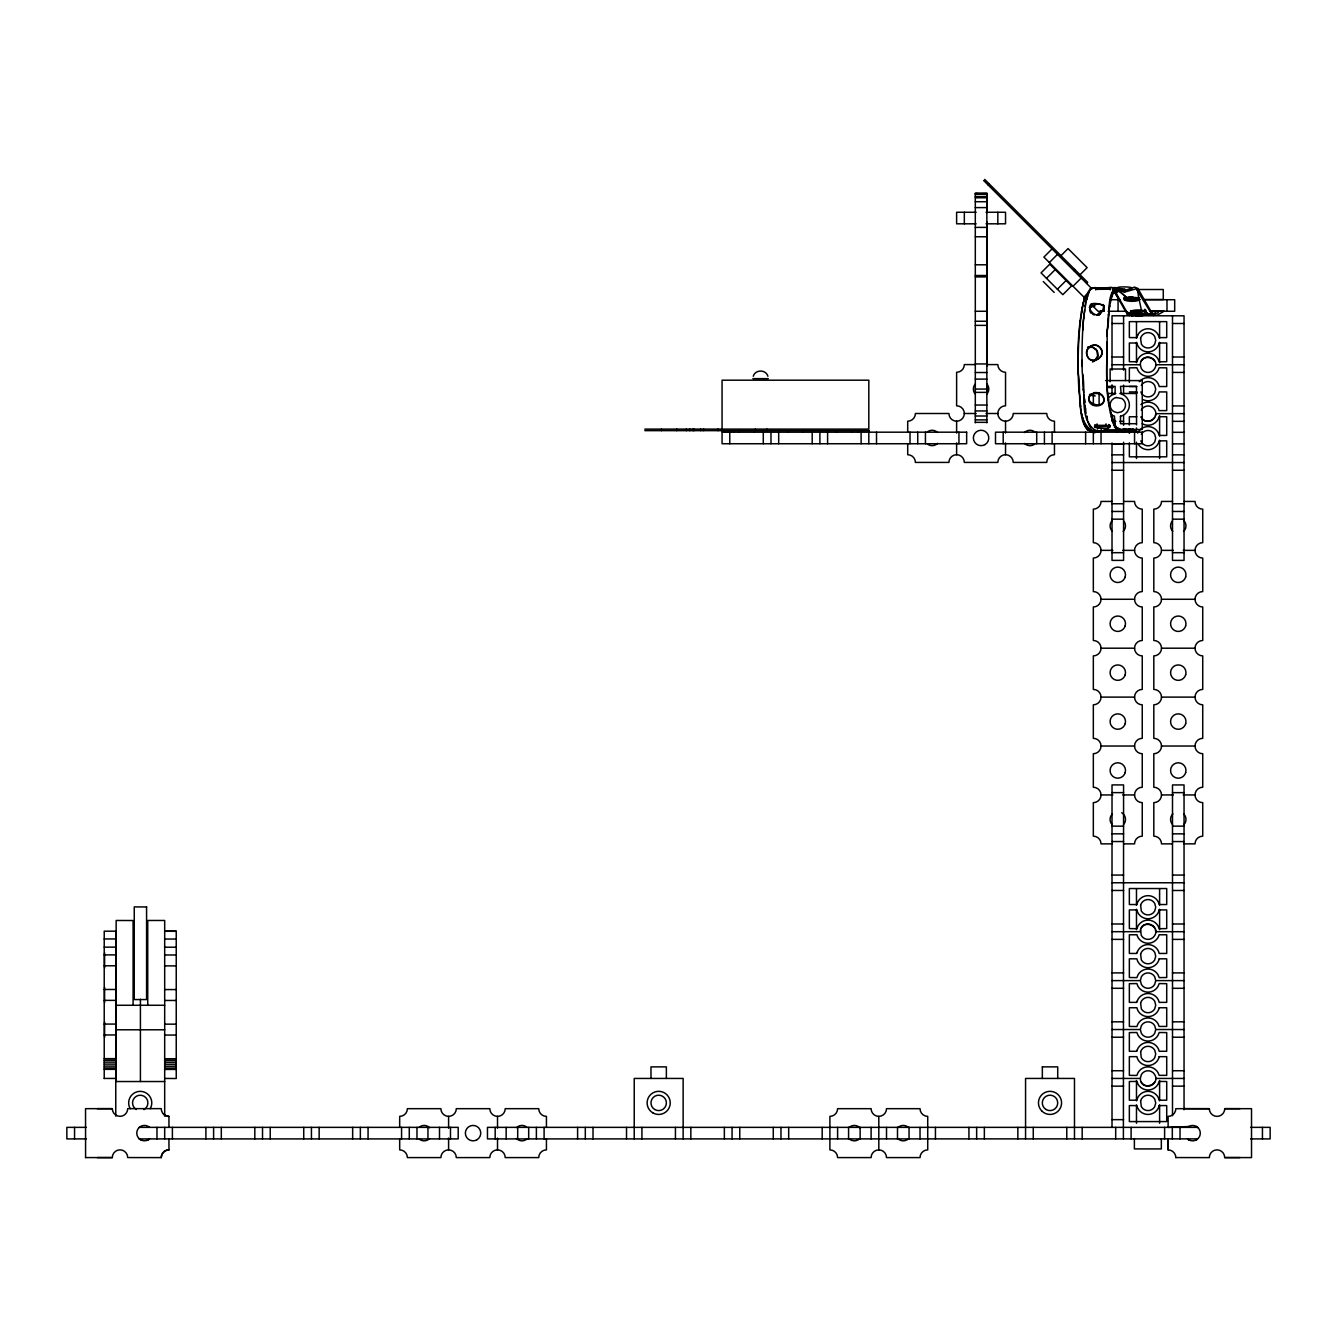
<?xml version="1.0" encoding="UTF-8"?>
<svg xmlns="http://www.w3.org/2000/svg" width="1337" height="1337" viewBox="0 0 1337 1337"><rect width="100%" height="100%" fill="white"/><g stroke="black" fill="none" stroke-linecap="round" stroke-linejoin="round"><path stroke-width="1.5" d="M1113.52 290.196L1126.79 313.46C1129.247 316.902 1129.397 313.242 1126.807 311.956L1117.632 295.845M1112.635 289.243L1116.846 289.31L1124.651 292.034L1136.149 288.825L1151.525 313.827C1154.098 318.356 1154.215 310.217 1158.46 310.869M1090.44 431.249L1090.457 429.695C1075.617 417.244 1081.399 391.407 1078.324 373.808C1077.772 348.038 1078.875 321.833 1084.742 296.764C1076.786 327.582 1077.338 359.954 1078.926 391.524C1082.318 404.426 1077.121 429.294 1094.819 432.603M1115.676 291.65L1115.676 293.187L1112.367 293.271M1115.442 293.204L1115.459 291.667M1129.498 429.244L1133.559 429.261L1123.13 431.951L1116.261 428.809L1116.261 427.272C1102.524 397.841 1107.872 362.126 1107.069 330.206C1111.047 320.913 1103.677 278.23 1124.668 290.497L1134.545 287.104L1137.787 288.374L1151.558 312.323L1153.714 313.911M1128.528 315.148L1128.528 313.593M1153.279 315.482L1153.279 313.944M1113.437 291.75L1116.796 291.683L1116.813 290.146M1116.846 289.31L1116.863 287.773M1128.094 314.98L1128.11 313.443M1152.845 315.331L1152.845 313.794M1088.335 430.447L1088.351 428.91L1093.231 432.118M1095.638 288.107L1095.671 289.644L1096.624 287.773L1110.947 287.722L1102.173 288.926L1091.961 287.789L1095.956 287.856M1101.153 429.511L1101.638 431.233L1119.052 431.132L1099.248 431.166L1101.638 431.233M1115.894 431.066L1115.91 429.528M1116.579 291.7L1116.579 290.162M1120.673 289.36L1122.01 290.279M1112.702 291.433L1122.094 291.382L1122.01 289.795L1125.136 289.293L1116.579 288.809M1123.331 291.7L1123.331 290.162M1127.659 314.646L1127.676 313.125L1130.901 313.042M1152.394 314.997L1152.427 313.476M1110.479 289.21L1096.24 289.344L1096.908 287.756C1083.321 285.75 1086.797 306.424 1083.973 314.513C1082.001 334.484 1081.75 352.149 1082.235 372.522C1086.881 390.404 1077.104 423.545 1098.763 431.851L1102.24 430.949M1116.261 428.809C1103.359 403.005 1107.454 369.213 1106.769 342.239M1116.345 431.266L1116.345 429.628L1119.286 429.578L1116.362 429.678M1124.651 292.034L1124.668 290.497M1153.714 315.448L1154.165 313.71M1126.807 311.956L1126.79 313.46L1129.915 313.376C1130.083 316.067 1136.066 314.162 1132.589 315.014M1151.558 312.323L1151.525 313.827L1139.642 313.844L1130.901 312.073A7.704 1.989 1.2 0 1 1141.397 310.151L1143.152 310.435A7.704 1.989 1.2 0 1 1146.16 311.805L1146.795 313.159M1088.201 430.397L1088.234 428.859M1090.975 428.275L1091.009 426.754M1109.944 425.5C1110.028 430.631 1101.705 427.723 1098.379 428.241C1099.916 425.484 1093.081 427.105 1095.22 424.598M1107.989 428.191L1108.005 426.67L1110.011 425.968M1115.376 428.158L1115.392 426.637M1146.21 310.836L1139.659 312.323L1140.043 314.312M1098.379 428.241L1097.744 426.653M1108.507 428.124L1108.523 426.603M1131.219 310.836L1137.653 312.29L1138.205 314.312M1144.739 311.755L1144.689 313.844M1151.993 312.975L1151.959 314.496L1148.232 313.643L1150.238 315.014M1090.106 427.088L1089.304 423.929L1089.237 425.383M1097.727 428.174L1094.685 427.105L1094.736 425.584M1114.49 426.988L1114.54 425.484M1087.215 429.762L1087.265 428.241M1094.685 427.071L1094.719 425.367M1109.944 427.038L1109.71 425.3M1129.28 315.649L1128.863 313.46M1094.685 426.854L1096.942 425.35L1097.008 423.896M1109.66 426.787L1105.916 425.316L1105.983 423.846M1113.621 425.283L1113.688 423.812M1086.246 428.592L1086.312 427.088M1103.911 399.83C1103.159 390.437 1085.928 391.774 1089.12 401.535C1092.145 408.22 1104.763 407.167 1104.095 398.927C1103.393 394.348 1098.178 391.691 1093.883 392.727M1145.007 311.638L1144.923 313.142L1146.16 311.805M1115.76 287.756L1113.153 287.722L1115.96 287.656C1107.721 301.092 1108.49 321.883 1106.769 335.955M1091.36 393.93C1081.366 402.37 1103.877 410.91 1104.095 398.927M1084.691 398.994L1085.042 402.22M1088.402 423.177L1088.485 421.773M1112.785 423.06L1112.869 421.656M1085.293 426.904L1085.377 425.433M1083.471 319.51L1082.669 330.323M1087.583 420.47L1086.914 416.024L1086.797 417.294M1111.966 420.37L1112.066 419.016M1084.374 424.698L1084.491 423.277M1111.197 417.194L1111.314 415.907M1083.488 422.007L1083.622 420.654M1083.822 318.724L1084.541 309.866M1086.062 413.685L1085.109 405.629M1110.462 413.568L1110.596 412.364M1082.652 418.832L1082.803 417.545M1141.013 416.676C1144.823 426.804 1160.483 418.314 1154.55 409.573A7.704 7.704 0 0 0 1141.213 410.108M1140.595 929.683L1141.213 935.265A7.704 7.704 0 0 0 1154.55 935.8C1161.352 925.003 1140.428 918.569 1140.327 931.688L1112.016 931.688M1099.616 347.169C1108.356 356.026 1090.207 367.541 1086.797 354.79C1084.508 347.486 1094.786 341.336 1099.85 347.403C1108.59 356.294 1090.24 367.006 1087.014 354.873C1084.825 347.687 1094.736 341.954 1099.85 347.403M1140.327 364.767C1140.327 352.032 1161.084 357.597 1154.7 368.611A7.704 7.704 0 0 1 1141.363 368.611L1140.327 364.767L1112.016 364.717M1155.469 415.673L1155.736 413.685L1184.047 413.634M1140.327 980.606L1141.363 976.745A7.704 7.704 0 0 1 1154.7 976.745L1155.736 980.606L1154.7 984.45A7.704 7.704 0 0 1 1141.363 984.45L1140.327 980.606L1112.016 980.606M1140.327 1029.523L1141.363 1025.663A7.704 7.704 0 0 1 1154.7 1025.663L1155.736 1029.523L1154.7 1033.367A7.704 7.704 0 0 1 1141.363 1033.367L1140.327 1029.523L1112.016 1029.523M1140.327 1078.441L1141.363 1074.58A7.704 7.704 0 0 1 1154.7 1074.58C1161.084 1085.611 1140.327 1091.176 1140.327 1078.441L1112.016 1078.441M1085.377 409.64L1085.527 408.52M1109.777 409.523L1109.911 408.403M1081.867 415.222L1082.034 414.019M1097.593 355.759L1096.858 350.595L1092.362 346.951M1095.705 348.974C1099.9 352.818 1097.961 360.555 1092.479 361.959M1084.742 405.211L1083.822 394.515M1109.125 405.094L1109.292 404.075M1081.148 411.194L1081.332 410.075M1137.988 312.323L1140.845 312.891M1080.48 406.766L1080.68 405.746M1084.157 400.431L1084.324 399.512M1088.803 400.398L1088.986 399.479M1103.894 400.331L1104.078 399.412M1108.54 400.315L1108.724 399.395M1088.669 399.897L1088.853 398.994M1141.798 314.045C1138.205 312.557 1130.116 319.844 1140.428 313.677L1140.845 312.273M1079.895 401.986L1080.095 401.083M1089.02 292.185L1086.68 299.555L1086.546 298.235M1083.171 389.936L1082.535 374.159M1104.278 310.769L1103.894 305.488C1074.229 294.708 1099.449 331.325 1103.894 305.488M1101.203 310.769L1096.858 315.064M1101.621 311.137L1098.763 315.114M753.266 376.265C755.121 369.33 766.051 369.33 767.906 376.265M975.308 384.02L974.355 385.273A7.704 7.704 0 0 0 974.456 392.978L975.308 394.047M986.589 394.432L987.792 392.811A7.704 7.704 0 0 0 987.709 385.106L986.856 384.037M1104.095 306.708C1099.9 300.691 1084.775 306.206 1091.193 313.393M1112.016 520.895L1111.181 521.965A7.704 7.704 0 0 0 1111.08 529.669L1112.284 531.274M1172.499 520.895L1171.647 521.965A7.704 7.704 0 0 0 1171.546 529.669L1172.75 531.274M1112.417 813.882L1111.181 815.47A7.704 7.704 0 0 0 1111.08 823.174L1112.016 824.428M1123.581 824.411L1124.417 823.341A7.704 7.704 0 0 0 1124.517 815.637L1123.314 814.016A7.704 7.704 0 0 0 1121.726 812.779M1172.883 813.882L1171.647 815.47A7.704 7.704 0 0 0 1171.546 823.174L1172.499 824.428M1184.047 824.411L1184.9 823.341A7.704 7.704 0 0 0 1184.983 815.637L1183.78 814.016M1142.884 314.68L1144.505 313.042L1147.48 313.042M987.909 184.773L989.012 183.704M1052.052 248.933L1043.896 257.088L1086.747 299.956M1049.344 262.537L1057.5 254.381M1060.976 255.668L1068.062 248.582L1087.131 267.651L1080.045 274.737M1046.487 278.33L1055.194 269.606M1073.644 270.509L1074.731 269.422M1057.383 289.227L1066.09 280.503M1073.026 286.235L1081.198 278.063M1086.563 283.427L1087.649 282.341L984.701 179.392M1083.923 297.132L1089.371 291.683M1082.068 366.438L1081.967 360.305M927.159 432.185L928.229 431.333A7.704 7.704 0 0 1 935.933 431.249L937.538 432.453M1024.476 432.586L1026.064 431.333A7.704 7.704 0 0 1 1033.768 431.249L1035.022 432.185M149.493 1127.325L148.24 1126.389A7.704 7.704 0 0 0 136.758 1133.191A7.704 7.704 0 0 0 148.39 1139.726L149.477 1138.873M1035.005 443.734L1033.936 444.586A7.704 7.704 0 0 1 1026.231 444.686L1024.61 443.483M148.29 1139.876L149.543 1138.94M419.116 1127.358L420.37 1126.406A7.704 7.704 0 0 1 429.662 1127.743M429.528 1138.639L427.907 1139.843A7.704 7.704 0 0 1 420.219 1139.759L419.133 1138.907M516.6 1127.609L518.204 1126.406A7.704 7.704 0 0 1 525.909 1126.506L526.995 1127.358M527.012 1138.907L525.742 1139.843A7.704 7.704 0 0 1 518.054 1139.759L516.466 1138.506M849.329 1127.358L850.583 1126.406A7.704 7.704 0 0 1 859.858 1127.743M859.724 1138.639L858.12 1139.843A7.704 7.704 0 0 1 850.416 1139.759L849.346 1138.907M897.879 1127.609L899.5 1126.406A7.704 7.704 0 0 1 907.205 1126.506L908.274 1127.358M908.291 1138.907L907.038 1139.843A7.704 7.704 0 0 1 899.333 1139.759L897.762 1138.506M1187.507 1127.325L1188.76 1126.389M1196.314 1139.826L1197.568 1138.873L487.47 1138.907L487.47 1127.358L1197.751 1127.358M1154.149 315.231L1158.46 312.39M1136.433 316.1L1140.845 313.911L1135.748 316.117M1136.634 313.46L1131.837 316.351L1131.787 314.813M1157.424 315.114L1164.143 311.17L1149.954 311.371M1125.269 429.612L1126.055 429.027L1123.18 428.676M1154.149 314.162L1151.541 312.942M1129.397 313.877L1126.79 312.607M1091.544 289.344L1091.577 287.773L1096.223 287.806M1128.963 315.114L1128.846 314.078M1089.321 307.343L1094.986 305.956M1087.499 347.286L1088.435 346.918M1134.177 314.596L1132.055 315.047M1087.75 347.57L1092.613 347.236L1095.939 349.224M1133.609 313.242L1132.489 313.493M1120.49 416.258L1123.214 415.239A11.548 11.548 0 0 0 1121.191 393.98L1120.49 386.36L1136.483 386.36L1136.534 424.882M1124.902 429.762L1120.774 430.313M1108.674 287.522L1111.933 287.388L1113.554 288.675M1098.379 314.88L1100.284 314.279M1153.246 310.986L1151.675 311.287M1120.69 431.066L1130.083 428.625M1096.942 425.35L1105.916 425.316M1138.138 314.63L1142.918 313.443M1131.436 313.376L1133.174 313.242M1130.851 431.517L1134.879 430.564L1128.796 430.581M1130.968 314.563L1148.767 314.797M1131.52 314.897L1150.372 315.014L1148.567 314.312M1130.751 288.19C1135.247 286.603 1113.47 286.419 1118.517 288.04M1108.005 426.67L1098.396 426.72M1149.569 315.265L1148.45 315.097M1094.151 361.274L1097.827 355.993M1089.404 395.184L1095.22 395.919M1089.622 394.415L1093.549 394.448M1122.094 291.382L1125.136 290.814L1120.54 290.38M1115.843 429.812L1104.078 429.862M1127.592 289.995L1131.904 289.043M1112.651 291.967L1115.409 291.834M1116.796 291.683L1118.05 291.566L1113.103 291.416M1122.077 289.845L1119.353 289.962M1113.955 287.739L1115.96 287.656M1113.871 289.277L1115.977 289.21L1113.019 289.277L1115.777 289.31M1115.944 292.602L1111.899 292.753L1116.211 292.937M1111.832 292.669L1115.576 292.569M1130.367 312.557L1127.241 312.624L1127.225 314.145L1137.135 313.777L1136.901 312.24M1111.565 292.636L1115.208 292.552M1136.901 416.76L1129.347 416.76L1129.347 425.066M1133.609 314.78L1130.901 312.073M1136.818 315.85L1142.7 315.816M1115.777 430.43L1117.816 430.43M1115.76 431.985L1117.799 431.968M1091.527 287.789L1093.165 288.19M1116.178 431.132L1117.983 431.132M85.585 1157.591L85.535 1108.674L112.308 1108.64A7.704 7.704 0 0 0 120.012 1116.345A7.704 7.704 0 0 0 127.7 1108.64L161.225 1108.64A7.704 7.704 0 0 0 168.93 1116.345L168.98 1127.375M1175.775 1157.558L1209.333 1157.608A7.704 7.704 0 0 1 1216.988 1149.853A7.704 7.704 0 0 1 1224.692 1157.558L1251.516 1157.591L1251.516 1108.674L1224.742 1108.691A7.704 7.704 0 0 1 1217.038 1116.395A7.704 7.704 0 0 1 1209.333 1108.691L1183.663 1108.64M85.535 1157.591L112.308 1157.558A7.704 7.704 0 0 1 120.012 1149.853A7.704 7.704 0 0 1 127.7 1157.558L161.276 1157.608A7.704 7.704 0 0 1 168.98 1149.92L168.93 1138.873M1224.742 1157.608L1239.967 1157.591M975.308 193.664L987.141 193.464L987.141 212.55M975.592 193.882L987.141 193.882M975.308 194.082L986.856 194.082M987.141 194.3L975.592 193.464M975.308 196.522L986.856 196.522M975.308 197.776L986.856 197.776M975.308 201.72L986.856 201.72M975.308 207.603L986.856 207.603M976.144 212.265L956.623 212.265L956.623 223.814L976.144 223.814M986.004 212.265L1005.541 212.265L1005.541 223.814L986.004 223.814M975.308 227.39L986.856 227.39M975.308 236.766L986.856 236.766M975.308 264.793L986.856 264.793M975.308 275.506L986.856 275.506M975.308 276.909L986.856 276.909M1136.768 289.511L1163.274 289.511L1163.274 299.521L1143.051 299.521M1136.316 299.521L1140.26 299.521M1110.462 299.722L1120.322 299.722M1125.771 299.722L1139.391 299.722M1143.336 299.722L1174.688 299.722L1174.688 311.27L1151.224 311.27M975.308 311.27L986.856 311.27M1104.061 311.27L1098.061 311.27L1090.992 304.201M1108.072 311.27L1125.771 311.27M1131.219 311.27L1145.308 311.27M975.308 321.248L986.856 321.248M1112.016 323.504L1123.581 323.504M1172.499 323.504L1184.047 323.504M975.308 325.376L986.856 325.376M1112.016 357.012L1123.581 357.012M1172.499 357.012L1184.047 357.012M975.308 363.948L986.856 363.948M975.308 364.583L964.328 364.583A7.704 7.704 0 0 1 956.623 372.288L956.623 405.796A7.704 7.704 0 0 1 964.328 413.501L976.144 413.501M986.856 364.583L997.837 364.583A7.704 7.704 0 0 0 1005.541 372.288L1005.541 405.796A7.704 7.704 0 0 0 997.837 413.501L986.004 413.501M1155.736 364.767L1184.047 364.717M1172.499 372.421L1184.047 372.421M975.308 372.522L986.856 372.522M752.881 378.638L768.29 378.638M975.308 379.106L986.856 379.106M1105.565 380.577L1142.266 380.577L1142.266 429.495L1117.799 429.495M1107.12 386.36L1115.108 386.36L1115.108 393.88L1112.384 394.833A11.548 11.548 0 0 0 1108.005 398.911M1129.347 386.527L1136.851 386.527M1107.153 387.529L1113.153 387.529M975.308 389.067L986.856 389.067M1129.347 391.925L1136.885 391.925L1137.118 393.011M975.308 392.376L986.856 392.376M1107.604 393.479L1115.76 393.479M1119.838 393.479L1136.149 393.479M975.308 405.044L986.856 405.044M1172.499 405.93L1184.047 405.93M975.308 410.944L986.856 410.944M975.308 416.008L986.856 416.008M975.308 419.885L986.856 419.885M1115.877 421.339L1112.016 421.339L1112.016 415.623M1119.721 421.339L1123.581 421.339M1172.499 421.339L1184.047 421.339M975.308 422.342L986.856 422.342M1136.483 423.712L1120.49 423.712L1120.49 416.191M644.818 429.11L868.816 429.11L868.816 380.193L722.064 380.193L722.064 429.11M644.818 430.648L869.301 430.648L869.301 432.185M1093.382 430.664L1097.46 430.664M1130.083 430.664L1136.199 430.664M1172.499 432.319L1184.047 432.319M1112.016 443.867L1123.581 443.867M1172.499 443.867L1184.047 443.867M1112.016 454.847L1123.581 454.847M1172.499 454.847L1184.047 454.847M1112.016 462.552L1184.047 462.552M1112.016 470.256L1123.581 470.256M1172.499 470.256L1184.047 470.256M1112.016 501.442L1101.036 501.442A7.704 7.704 0 0 1 1093.332 509.146L1093.332 542.655A7.704 7.704 0 0 1 1101.036 550.359L1112.869 550.359M1123.581 501.442L1134.545 501.442A7.704 7.704 0 0 0 1142.249 509.146L1142.249 542.655A7.704 7.704 0 0 0 1134.545 550.359L1122.729 550.359M1172.499 501.442L1161.519 501.442A7.704 7.704 0 0 1 1153.814 509.146L1153.814 542.655A7.704 7.704 0 0 1 1161.519 550.359L1173.334 550.359M1184.047 501.442L1195.027 501.442A7.704 7.704 0 0 0 1202.732 509.146L1202.732 542.655A7.704 7.704 0 0 0 1195.027 550.359L1183.195 550.359M1112.016 503.765L1123.581 503.765M1172.499 503.765L1184.047 503.765M1112.016 511.469L1123.581 511.469M1172.499 511.469L1184.047 511.469M1112.016 519.174L1123.581 519.174M1172.499 519.174L1184.047 519.174M1112.016 552.682L1123.581 552.682M1172.499 552.682L1184.047 552.682M1134.545 599.277A7.704 7.704 0 0 0 1142.249 606.981L1142.249 640.49A7.704 7.704 0 0 0 1134.545 648.194L1101.036 648.194A7.704 7.704 0 0 0 1093.332 640.49L1093.332 606.981A7.704 7.704 0 0 0 1101.036 599.277L1134.545 599.277A7.704 7.704 0 0 1 1142.249 591.572L1142.249 558.064A7.704 7.704 0 0 1 1134.545 550.359M1161.519 550.359A7.704 7.704 0 0 1 1153.814 558.064L1153.814 591.572A7.704 7.704 0 0 1 1161.519 599.277L1195.027 599.277A7.704 7.704 0 0 1 1202.732 591.572L1202.732 558.064A7.704 7.704 0 0 1 1195.027 550.359M1195.027 648.194A7.704 7.704 0 0 0 1202.732 655.899L1202.732 689.407A7.704 7.704 0 0 0 1195.027 697.112L1161.519 697.112A7.704 7.704 0 0 0 1153.814 689.407L1153.814 655.899A7.704 7.704 0 0 0 1161.519 648.194L1195.027 648.194A7.704 7.704 0 0 1 1202.732 640.49L1202.732 606.981A7.704 7.704 0 0 1 1195.027 599.277M1101.036 648.194A7.704 7.704 0 0 1 1093.332 655.899L1093.332 689.407A7.704 7.704 0 0 1 1101.036 697.112L1134.545 697.112A7.704 7.704 0 0 1 1142.249 689.407L1142.249 655.899A7.704 7.704 0 0 1 1134.545 648.194M1112.869 794.947L1101.036 794.947A7.704 7.704 0 0 0 1093.332 787.242L1093.332 753.734A7.704 7.704 0 0 0 1101.036 746.029L1134.545 746.029A7.704 7.704 0 0 1 1142.249 738.325L1142.249 704.816A7.704 7.704 0 0 1 1134.545 697.112M1161.519 697.112A7.704 7.704 0 0 1 1153.814 704.816L1153.814 738.325A7.704 7.704 0 0 1 1161.519 746.029L1195.027 746.029A7.704 7.704 0 0 1 1202.732 738.325L1202.732 704.816A7.704 7.704 0 0 1 1195.027 697.112M1112.016 792.624L1123.581 792.624M1172.499 792.64L1184.047 792.64M1122.729 794.947L1134.545 794.947A7.704 7.704 0 0 1 1142.249 787.242L1142.249 753.734A7.704 7.704 0 0 1 1134.545 746.029M1161.519 746.029A7.704 7.704 0 0 1 1153.814 753.734L1153.814 787.242A7.704 7.704 0 0 1 1161.519 794.947L1173.334 794.947M1183.195 794.947L1195.027 794.947A7.704 7.704 0 0 1 1202.732 787.242L1202.732 753.734A7.704 7.704 0 0 1 1195.027 746.029M1112.016 826.149L1123.581 826.149M1172.499 826.149L1184.047 826.149M1112.016 833.837L1123.581 833.837M1172.499 833.853L1184.047 833.853M1112.016 841.541L1123.581 841.541M1172.499 841.558L1184.047 841.558M1112.016 843.864L1101.036 843.864A7.704 7.704 0 0 0 1093.332 836.16L1093.332 802.651A7.704 7.704 0 0 0 1101.036 794.947M1123.581 843.864L1134.545 843.864A7.704 7.704 0 0 1 1142.249 836.16L1142.249 802.651A7.704 7.704 0 0 1 1134.545 794.947M1172.499 843.864L1161.519 843.864A7.704 7.704 0 0 0 1153.814 836.16L1153.814 802.651A7.704 7.704 0 0 0 1161.519 794.947M1184.047 843.864L1195.027 843.864A7.704 7.704 0 0 1 1202.732 836.16L1202.732 802.651A7.704 7.704 0 0 1 1195.027 794.947M1112.016 875.067L1123.581 875.067M1172.499 875.067L1184.047 875.067M1112.016 882.771L1184.047 882.771M1112.016 890.459L1123.581 890.459M1172.499 890.475L1184.047 890.475M1112.016 923.984L1123.581 923.984M1172.499 923.984L1184.047 923.984M164.685 931.187L176.233 931.187L176.233 1078.524L164.685 1078.441M164.685 931.287L176.233 931.287M1184.047 931.688L1155.703 931.688L1155.469 929.683M104.219 938.958L115.767 938.958M164.685 939.042L176.233 939.042M1112.016 939.376L1123.581 939.376M1172.499 939.393L1184.047 939.393M104.219 947.131L115.767 947.131L115.767 1116.178M164.685 947.214L176.233 947.214M104.219 954.885L115.767 954.885M164.685 954.986L176.233 954.986M104.219 965.782L115.767 965.782M164.685 965.882L176.233 965.882M1112.016 972.901L1123.581 972.901M1172.499 972.901L1184.047 972.901M1155.736 980.606L1184.047 980.606M1112.016 988.294L1123.581 988.294M1172.499 988.31L1184.047 988.31M104.219 989.48L115.767 989.48M164.685 989.564L176.233 989.564M104.219 1000.377L115.767 1000.377M164.685 1000.46L176.233 1000.46M116.152 1005.274L164.685 1005.274M1112.016 1021.819L1123.581 1021.819M1172.499 1021.819L1184.047 1021.819M104.219 1024.075L115.767 1024.075M164.685 1024.159L176.233 1024.159M1155.736 1029.523L1184.047 1029.523M116.152 1029.791L164.685 1029.791M104.219 1034.955L115.767 1034.955M164.685 1035.055L176.233 1035.055M1112.016 1037.228L1123.581 1037.228M1172.499 1037.228L1184.047 1037.228M104.219 1058.653L115.767 1058.653M164.685 1058.754L176.233 1058.754M104.219 1060.258L115.767 1060.258M164.685 1060.341L176.233 1060.341M104.219 1062.113L115.767 1062.113M164.685 1062.213L176.233 1062.213M104.219 1064.102L115.767 1064.102M164.685 1064.202L176.233 1064.202M104.219 1066.107L115.767 1066.107M164.685 1066.191L176.233 1066.191M1042.325 1066.876L1057.717 1066.876L1057.717 1078.441M104.219 1067.962L115.767 1067.962M164.685 1068.046L176.233 1068.046M104.219 1069.349L115.767 1069.349M164.685 1069.433L176.233 1069.433M1112.016 1070.736L1123.581 1070.736M1172.499 1070.736L1184.047 1070.736M104.219 1078.441L115.767 1078.441M1155.736 1078.441L1184.047 1078.441M164.685 1081.533L116.152 1081.533L116.152 920.474L133.098 920.524L133.098 1005.274M1112.016 1086.145L1123.581 1086.145M1172.499 1086.145L1184.047 1086.145M1209.333 1108.691L1175.825 1108.691A7.704 7.704 0 0 1 1168.12 1116.395L1168.12 1127.375L1188.66 1126.539A7.704 7.704 0 0 1 1198.47 1128.177A7.704 7.704 0 0 1 1198.47 1138.138A7.704 7.704 0 0 1 1188.66 1139.776L1187.523 1138.873L1188.81 1139.876M1112.016 1119.654L1123.581 1119.654M86.387 1127.358L66.85 1127.358L66.85 1138.907L86.387 1138.907M139.249 1127.358L458.19 1127.358L458.19 1138.907L139.249 1138.907M1250.613 1127.358L1270.15 1127.358L1270.15 1138.907L1250.613 1138.907M1137.971 314.813L1136.166 314.63M1224.692 1108.64L1239.917 1108.674M97.133 1108.674L112.358 1108.691M97.133 1157.591L112.358 1157.608M1097.46 431.116L1096.524 431.116L1098.563 431.166L1096.357 431.049M1094.836 431.066L1095.805 431.116L1090.457 429.695M1136.684 312.223L1131.887 312.206L1132.757 313.059M1113.955 291.449L1115.877 291.466M1115.894 292.987L1112.267 292.92M1132.506 311.554L1130.935 310.585M1140.511 313.811L1148.433 314.295M1137.653 312.29L1139.659 312.323M1151.809 310.919L1153.513 310.969M1132.489 313.042L1131.453 312.574M1100.033 431.149L1101.37 431.199M1142.567 311.454L1137.971 310.886M1094.986 431.283L1096.591 431.517L1094.986 431.099L1094.986 432.653M1097.543 429.946L1096.591 430.982M1135.414 314.63L1136.4 314.813M1123.147 430.414L1120.79 429.762L1120.79 431.132M1092.663 314.312L1094.435 314.914M1121.91 429.996L1116.261 427.272M1108.423 424.531L1109.443 425.049M1136.717 288.792L1138.522 290.062M927.143 443.734L928.396 444.686A7.704 7.704 0 0 0 937.672 443.349M1196.364 1126.439L1197.969 1127.643M139.081 1138.623L140.686 1139.826M1118.334 290.38L1126.773 297.666L1119.019 290.747M1119.654 430.581L1116.378 427.322L1116.378 428.876M1138.923 297.449L1139.208 297.7A7.704 1.989 1.2 0 1 1132.673 299.822A7.704 1.989 1.2 0 1 1123.949 297.967L1123.932 297.449M983.614 180.478L1091.911 288.775M1043.278 281.539L1054.174 292.435M1184.047 520.862L1184.983 522.132A7.704 7.704 0 0 1 1183.646 531.407M1123.581 520.862L1124.517 522.132A7.704 7.704 0 0 1 1123.18 531.407M1115.091 291.382L1117.214 294.775M1113.988 291.215L1119.27 299.689M1126.673 311.571L1128.796 314.964M1144.505 313.042L1145.291 314.696M1140.879 391.925L1141.414 393.162A7.704 7.704 0 0 0 1154.75 392.994L1155.736 389.117L1154.65 385.29A7.704 7.704 0 0 0 1141.313 385.457M1140.879 440.842L1141.414 442.079A7.704 7.704 0 0 0 1154.75 441.912L1155.736 438.035L1154.65 434.207A7.704 7.704 0 0 0 1141.313 434.375M1080.129 321.081L1080.329 321.916M1107.872 319.393L1108.055 320.245M1141.397 310.151L1139.191 299.705A7.704 1.989 1.2 0 1 1131.637 301.31A7.704 1.989 1.2 0 1 1123.916 299.455L1123.899 298.936A7.704 1.989 1.2 0 1 1130.45 297.332A7.704 1.989 1.2 0 1 1138.623 298.669L1137.754 289.895M1080.747 316.084L1080.931 317.036M1108.373 314.396L1108.54 315.365M1083.973 314.513L1084.157 315.465M1081.432 311.421L1081.616 312.474M1108.925 309.749L1109.092 310.802M1082.185 307.126L1082.352 308.279M1109.543 305.471L1109.71 306.624M1090.825 305.555L1090.975 306.708M1085.159 305.571L1085.31 306.725L1085.828 301.694M1102.908 304.485L1103.058 305.655M1092.128 304.535L1092.279 305.705M1082.987 303.248L1083.137 304.468M1110.228 301.577L1110.362 302.814M1110.947 298.134L1111.064 299.438M1083.839 299.772L1083.973 301.092M1083.371 389.251L1083.672 392.76M1111.716 295.126L1111.816 296.513M1087.315 295.243L1087.416 296.63M1112.518 292.619L1112.601 294.04M1088.117 292.719L1088.201 294.157M1113.337 290.597L1113.42 292.068M1114.206 289.093L1114.256 290.597M1089.805 289.21L1089.856 290.714L1090.691 288.224M1115.075 288.107L1115.108 289.644M1109.911 288.14L1109.944 289.661M1095.855 288.19L1095.889 289.728M1110.362 288.04L1110.395 289.577M1097.259 287.739L1097.276 289.277M1117.832 428.141L1117.832 429.678M1117.398 288.023L1117.398 289.561M1262.446 1127.358L1262.446 1138.907M1184.047 1109.81L1184.047 784.936L1172.499 784.936L1172.499 1115.726M1180.019 1127.358L1180.019 1138.907M1172.499 315.799L1172.499 560.387L1184.047 560.387L1184.047 315.799L1112.016 315.799L1112.016 370.165M1172.315 1127.358L1172.315 1138.907M1168.12 1138.94L1168.12 1149.92A7.704 7.704 0 0 1 1175.825 1157.608M1168.07 1138.873L1168.07 1149.853M1166.984 299.722L1166.984 311.27M1164.611 1127.358L1164.611 1138.907M1161.335 1138.907L1161.335 1148.918L1134.378 1148.918L1134.378 1138.907M1159.597 321.966L1159.597 338.261M1159.597 342.339L1159.597 362.728M1159.597 415.723L1159.597 436.113M1159.597 440.174L1159.597 458.524M1159.597 888.871L1159.597 905.182M1159.597 909.26L1159.597 929.65M1159.597 1080.48L1159.597 1100.852M1159.597 1104.93L1159.597 1123.281M1136.483 321.966L1136.483 338.261M1136.483 342.339L1136.483 362.728M1136.483 427.957L1136.483 432.035M1136.483 442.213L1136.483 458.524M1136.483 888.871L1136.483 905.182M1136.483 909.26L1136.483 929.65M1136.483 1080.48L1136.483 1100.852M1136.483 1104.93L1136.483 1123.281M1134.545 432.185L1134.545 443.734M1131.102 1127.358L1131.102 1138.907M1129.347 382.382L1129.347 367.842L1136.868 367.759L1138.021 370.55A11.548 11.548 0 0 0 1158.043 370.55L1159.196 367.759L1166.716 367.842L1166.716 386.527L1159.179 386.527L1158.945 385.44A11.548 11.548 0 0 0 1139.291 381.663M1129.347 429.227L1129.347 433.372M1129.347 442.831L1129.347 456.819L1166.716 456.819L1166.716 440.842L1159.212 440.842L1158.427 443.182A11.548 11.548 0 0 1 1138.472 444.619M1125.503 380.577L1125.503 369.029L1110.111 369.029L1110.145 381.747M1123.581 315.799L1123.581 370.165M1123.581 385.156L1123.581 394.097M1123.581 415.623L1123.581 425.283M1123.581 442.213L1123.581 560.387L1112.016 560.387L1112.016 443.015M1123.398 1138.907L1123.581 784.919L1112.016 784.919L1112.016 1127.358M1118.066 299.722L1118.066 311.27M1115.693 1127.358L1115.693 1138.907M1115.108 423.712L1114.423 416.091A11.548 11.548 0 0 1 1111.665 414.838M1112.016 384.872L1112.016 394.248M1101.036 432.185L1101.036 443.734M1099.114 392.577L1099.114 405.027M1093.348 392.811L1093.348 405.027M1093.332 432.185L1093.332 443.734M1085.627 432.185L1085.627 443.734M1082.185 1127.358L1082.185 1138.907M1074.48 1138.907L1074.48 1078.441L1025.563 1078.441L1025.563 1138.907M1066.776 1127.358L1066.776 1138.907M1054.458 432.185L1054.458 421.205A7.704 7.704 0 0 1 1046.754 413.501L1013.245 413.501A7.704 7.704 0 0 1 1005.541 421.205L1005.541 433.038M1054.458 443.734L1054.458 454.714A7.704 7.704 0 0 0 1046.754 462.418L1013.245 462.418A7.704 7.704 0 0 0 1005.541 454.714L1005.541 442.898M1052.119 432.185L1052.119 443.734M1044.414 432.185L1044.414 443.734M1042.342 1066.876L1042.342 1078.441M1036.71 432.185L1036.71 443.734M1033.267 1127.358L1033.267 1138.907M1017.858 1127.358L1017.858 1138.907M1003.201 432.185L1003.201 443.734M997.837 212.265L997.837 223.814M987.141 222.193L987.141 366.238M987.141 384.137L987.141 394.365M986.856 422.826L986.856 193.247L975.308 193.247L975.308 422.826M984.35 1127.358L984.35 1138.907M976.645 1127.358L976.645 1138.907M968.941 1127.358L968.941 1138.907M964.328 212.265L964.328 223.814M958.947 432.185L958.947 443.734M964.328 413.501A7.704 7.704 0 0 1 956.623 421.205L956.623 433.038M956.623 442.898L956.623 454.714A7.704 7.704 0 0 0 948.919 462.418L915.41 462.418A7.704 7.704 0 0 0 907.706 454.714L907.706 443.734M935.432 1127.358L935.432 1138.907M925.438 432.185L925.438 443.734M920.023 1127.358L920.023 1138.907M917.734 432.185L917.734 443.734M910.029 432.185L910.029 443.734M909.043 1127.358L909.043 1138.907M907.706 432.185L907.706 421.205A7.704 7.704 0 0 0 915.41 413.501L948.919 413.501A7.704 7.704 0 0 0 956.623 421.205M897.495 1127.358L897.495 1138.907M886.515 1127.358L886.515 1138.907M878.81 1116.378L878.81 1149.887A7.704 7.704 0 0 0 871.106 1157.591L837.597 1157.591A7.704 7.704 0 0 0 829.893 1149.887L829.893 1116.378A7.704 7.704 0 0 0 837.597 1108.674L871.106 1108.674A7.704 7.704 0 0 0 878.81 1116.378A7.704 7.704 0 0 0 886.515 1108.674L920.023 1108.674A7.704 7.704 0 0 0 927.728 1116.378L927.728 1149.887A7.704 7.704 0 0 0 920.023 1157.591L886.515 1157.591A7.704 7.704 0 0 0 878.81 1149.887M876.52 432.185L876.52 443.734M871.106 1127.358L871.106 1138.907M869.134 430.648L869.134 432.185M868.816 432.185L868.816 443.734M861.112 432.185L861.112 443.734M860.126 1127.358L860.126 1138.907M857.752 430.648L857.752 432.185M851.97 430.648L851.97 432.185M851.719 430.648L851.719 432.185M848.577 1127.358L848.577 1138.907M837.597 1127.358L837.597 1138.907M836.561 430.648L836.561 432.185M827.603 432.185L827.603 443.734M822.188 1127.358L822.188 1138.907M819.899 432.185L819.899 443.734M812.194 432.185L812.194 443.734M803.119 430.648L803.119 432.185M802.852 430.648L802.852 432.185M788.68 1127.358L788.68 1138.907M787.71 430.648L787.71 432.185M780.975 1127.358L780.975 1138.907M778.686 432.185L778.686 443.734M773.271 1127.358L773.271 1138.907M770.981 432.185L770.981 443.734M766.92 429.11L766.92 430.648M763.277 432.185L763.277 443.734M755.355 429.11L755.355 430.648M754.202 430.648L754.202 432.185M753.934 430.648L753.934 432.185M739.762 1127.358L739.762 1138.907M738.793 430.648L738.793 432.185M733.98 430.648L733.98 432.185M732.058 1127.358L732.058 1138.907M730.988 430.648L730.988 432.185M729.768 432.185L729.768 443.734M728.197 430.648L728.197 432.185M725.807 430.648L725.807 432.185M724.353 1127.358L724.353 1138.907M723.969 430.648L723.969 432.185M722.816 430.648L722.816 432.185M722.431 430.648L722.431 432.185M718.002 429.11L718.002 430.648M703.697 429.11L703.697 430.648M700.722 429.11L700.722 430.648M694.053 429.11L694.053 430.648M693.017 429.11L693.017 430.648M690.845 1127.358L690.845 1138.907M689.825 429.11L689.825 430.648M686.349 429.11L686.349 430.648M683.14 1138.907L683.14 1078.441L634.223 1078.441L634.223 1138.907M676.789 429.11L676.789 430.648M675.436 1127.358L675.436 1138.907M666.378 1078.441L666.361 1066.876L650.969 1066.876L651.002 1078.441M661.38 429.11L661.38 430.648M641.927 1127.358L641.927 1138.907M626.518 1127.358L626.518 1138.907M593.01 1127.358L593.01 1138.907M585.305 1127.358L585.305 1138.907M577.601 1127.358L577.601 1138.907M546.432 1127.358L546.432 1116.378A7.704 7.704 0 0 1 538.727 1108.674L505.219 1108.674A7.704 7.704 0 0 1 497.514 1116.378L497.514 1128.194M546.432 1138.907L546.432 1149.887A7.704 7.704 0 0 0 538.727 1157.591L505.219 1157.591A7.704 7.704 0 0 0 497.514 1149.887L497.514 1138.054M544.092 1127.358L544.092 1138.907M536.388 1127.358L536.388 1138.907M528.683 1127.358L528.683 1138.907M517.703 1127.358L517.703 1138.907M506.155 1127.358L506.155 1138.907M495.175 1127.358L495.175 1138.907M450.485 1127.358L450.485 1138.907M399.679 1127.358L399.679 1116.378A7.704 7.704 0 0 0 407.384 1108.674L440.892 1108.674A7.704 7.704 0 0 0 448.597 1116.378L448.597 1128.194M448.597 1138.054L448.597 1149.887A7.704 7.704 0 0 1 456.301 1157.591L489.81 1157.591A7.704 7.704 0 0 1 497.514 1149.887M439.505 1127.358L439.505 1138.907M427.957 1127.358L427.957 1138.907M416.977 1127.358L416.977 1138.907M409.272 1127.358L409.272 1138.907M401.568 1127.358L401.568 1138.907M399.679 1138.907L399.679 1149.887A7.704 7.704 0 0 1 407.384 1157.591L440.892 1157.591A7.704 7.704 0 0 1 448.597 1149.887M368.059 1127.358L368.059 1138.907M360.355 1127.358L360.355 1138.907M352.65 1127.358L352.65 1138.907M319.142 1127.358L319.142 1138.907M311.437 1127.358L311.437 1138.907M303.733 1127.358L303.733 1138.907M270.224 1127.358L270.224 1138.907M262.52 1127.358L262.52 1138.907M254.815 1127.358L254.815 1138.907M221.307 1127.358L221.307 1138.907M213.602 1127.358L213.602 1138.907M205.898 1127.358L205.898 1138.907M172.389 1127.358L172.389 1138.907M164.685 1116.178L164.685 920.474L147.738 920.474L147.738 1005.274M164.685 1127.358L164.685 1138.907M156.981 1127.358L156.981 1138.907M140.418 999.24L140.418 1081.533M115.767 946.813L115.767 931.187L104.219 931.187L104.219 1078.524M104.604 952.729L104.604 968.172M104.604 987.308L104.604 1002.767M104.604 1021.903L104.604 1037.362M74.554 1127.358L74.554 1138.907M1126.69 299.956A7.704 1.922 3.6 0 1 1125.069 298.953M1125.019 298.452A7.704 1.922 3.6 0 1 1126.456 297.599M1127.843 297.315A7.704 1.922 3.6 0 1 1133.492 297.249M1135.447 297.482A7.704 1.922 3.6 0 1 1137.202 297.817M1124.935 299.939A7.704 1.922 3.6 0 1 1137.118 299.321M1144.622 309.332A7.704 1.989 1.2 0 1 1145.642 309.8M136.29 1109.526A7.704 7.704 0 0 1 134.385 1097.878A7.704 7.704 0 0 1 146.184 1098.011A7.704 7.704 0 0 1 143.995 1109.61M130.224 1108.674A11.548 11.548 0 0 1 140.235 1091.343A11.548 11.548 0 0 1 150.229 1108.674M161.225 1157.558A7.704 7.704 0 0 1 168.93 1149.853M168.98 1116.395A7.704 7.704 0 0 1 163.532 1114.139M448.597 1116.378A7.704 7.704 0 0 0 456.301 1108.674L489.81 1108.674A7.704 7.704 0 0 0 497.514 1116.378M1005.541 421.205A7.704 7.704 0 0 1 997.837 413.501M1005.541 454.714A7.704 7.704 0 0 0 997.837 462.418L964.328 462.418A7.704 7.704 0 0 0 956.623 454.714M1154.7 417.528A7.704 7.704 0 0 1 1141.363 417.528M1142.249 423.695A11.548 11.548 0 0 0 1158.043 419.467L1159.196 416.676L1166.716 416.76L1166.716 435.444L1159.179 435.444L1158.945 434.358A11.548 11.548 0 0 0 1137.637 433.104M1140.896 404.593A11.548 11.548 0 0 1 1158.661 409.139L1159.062 410.609L1166.716 410.609L1166.716 391.925L1159.212 391.925L1158.427 394.265A11.548 11.548 0 0 1 1142.985 399.629M1141.363 360.906A7.704 7.704 0 0 1 1154.7 360.906M1161.519 648.194A7.704 7.704 0 0 0 1153.814 640.49L1153.814 606.981A7.704 7.704 0 0 0 1161.519 599.277M1101.036 746.029A7.704 7.704 0 0 0 1093.332 738.325L1093.332 704.816A7.704 7.704 0 0 0 1101.036 697.112M1101.036 599.277A7.704 7.704 0 0 0 1093.332 591.572L1093.332 558.064A7.704 7.704 0 0 0 1101.036 550.359M1141.363 927.828A7.704 7.704 0 0 1 1154.7 927.828M1154.7 1082.285A7.704 7.704 0 0 1 1141.363 1082.285M1140.561 338.411L1141.414 344.244A7.704 7.704 0 0 0 1154.75 344.077L1155.736 340.2L1154.65 336.372A7.704 7.704 0 0 0 1141.313 336.54L1140.561 338.411M1140.611 905.132L1141.313 910.982A7.704 7.704 0 0 0 1154.65 911.166L1155.736 907.322L1154.75 903.461A7.704 7.704 0 0 0 1141.414 903.277L1140.611 905.132M1140.611 954.05L1141.313 959.899A7.704 7.704 0 0 0 1154.65 960.083L1155.736 956.239L1154.75 952.379A7.704 7.704 0 0 0 1141.414 952.195L1140.611 954.05M1140.611 1002.967L1141.313 1008.817A7.704 7.704 0 0 0 1154.65 1009L1155.736 1005.157L1154.75 1001.296A7.704 7.704 0 0 0 1141.414 1001.112L1140.611 1002.967M1140.611 1051.885L1141.313 1057.734A7.704 7.704 0 0 0 1154.65 1057.918L1155.736 1054.074L1154.75 1050.213A7.704 7.704 0 0 0 1141.414 1050.03L1140.611 1051.885M1140.611 1100.802L1141.313 1106.652A7.704 7.704 0 0 0 1154.65 1106.835L1155.736 1102.992L1154.75 1099.131A7.704 7.704 0 0 0 1141.414 1098.947L1140.611 1100.802M1137.118 903.444L1136.885 904.531L1129.347 904.531L1129.347 888.537L1166.716 888.537L1166.716 904.531L1159.212 904.531L1158.427 902.174A11.548 11.548 0 0 0 1137.118 903.444M1137.118 952.362L1136.885 953.448L1129.347 953.448L1129.347 934.764L1137.002 934.764L1137.302 935.984A11.548 11.548 0 0 0 1158.661 936.218L1159.062 934.764L1166.716 934.764L1166.716 953.448L1159.212 953.448L1158.427 951.092A11.548 11.548 0 0 0 1137.118 952.362M1137.118 1001.279L1136.885 1002.366L1129.347 1002.366L1129.347 983.681L1136.868 983.581L1138.021 986.372A11.548 11.548 0 0 0 1158.043 986.372L1159.196 983.581L1166.716 983.681L1166.716 1002.366L1159.212 1002.366L1158.427 1000.009A11.548 11.548 0 0 0 1137.118 1001.279M1159.179 909.912L1158.945 911.015A11.548 11.548 0 0 1 1137.637 912.269L1136.851 909.912L1129.347 909.912L1129.347 928.597L1136.868 928.697L1138.021 925.906A11.548 11.548 0 0 1 1158.043 925.906L1159.196 928.697L1166.716 928.597L1166.716 909.912L1159.179 909.912M1137.118 1050.197L1136.885 1051.283L1129.347 1051.283L1129.347 1032.599L1136.868 1032.515L1138.021 1035.289A11.548 11.548 0 0 0 1158.043 1035.289L1159.196 1032.515L1166.716 1032.599L1166.716 1051.283L1159.212 1051.283L1158.427 1048.927A11.548 11.548 0 0 0 1137.118 1050.197M1159.179 958.83L1158.945 959.933A11.548 11.548 0 0 1 1137.637 961.186L1136.851 958.83L1129.347 958.83L1129.347 977.514L1136.868 977.614L1138.021 974.823A11.548 11.548 0 0 1 1158.043 974.823L1159.196 977.614L1166.716 977.514L1166.716 958.83L1159.179 958.83M1137.118 1099.114L1136.885 1100.201L1129.347 1100.201L1129.347 1081.516L1136.868 1081.432L1138.021 1084.207A11.548 11.548 0 0 0 1158.043 1084.207L1159.196 1081.432L1166.716 1081.516L1166.716 1100.201L1159.212 1100.201L1158.427 1097.844A11.548 11.548 0 0 0 1137.118 1099.114M1159.179 1007.747L1158.945 1008.85A11.548 11.548 0 0 1 1137.637 1010.103L1136.851 1007.747L1129.347 1007.747L1129.347 1026.432L1136.868 1026.532L1138.021 1023.741A11.548 11.548 0 0 1 1158.043 1023.741L1159.162 1026.432L1166.716 1026.432L1166.716 1007.747L1159.179 1007.747M1159.179 1056.665L1158.945 1057.768A11.548 11.548 0 0 1 1137.637 1059.021L1136.851 1056.665L1129.347 1056.665L1129.347 1075.349L1136.868 1075.449L1138.021 1072.658A11.548 11.548 0 0 1 1158.043 1072.658L1159.162 1075.349L1166.716 1075.349L1166.716 1056.665L1159.179 1056.665M1159.179 1105.582L1158.945 1106.685A11.548 11.548 0 0 1 1137.637 1107.938L1136.851 1105.582L1129.347 1105.582L1129.347 1121.576L1166.716 1121.576L1166.716 1105.582L1159.179 1105.582M1137.637 335.269L1136.851 337.609L1129.347 337.609L1129.347 321.632L1166.716 321.632L1166.716 337.609L1159.179 337.609L1158.945 336.523A11.548 11.548 0 0 0 1137.637 335.269M1159.212 343.007L1158.427 345.347A11.548 11.548 0 0 1 1137.118 344.094L1136.885 343.007L1129.347 343.007L1129.347 361.692L1136.868 361.775L1138.021 358.985A11.548 11.548 0 0 1 1158.043 358.985L1159.196 361.775L1166.716 361.692L1166.716 343.007L1159.212 343.007M1125.219 576.899L1124.417 578.754A7.704 7.704 0 0 1 1111.08 578.587L1110.328 576.715A7.704 7.704 0 0 1 1117.882 567.105A7.704 7.704 0 0 1 1125.219 576.899M1125.219 625.816L1124.417 627.671A7.704 7.704 0 0 1 1111.08 627.504L1110.328 625.632A7.704 7.704 0 0 1 1117.882 616.023A7.704 7.704 0 0 1 1125.219 625.816M1125.219 674.734L1124.417 676.589A7.704 7.704 0 0 1 1111.08 676.422L1110.328 674.55A7.704 7.704 0 0 1 1117.882 664.94A7.704 7.704 0 0 1 1125.219 674.734M1185.685 576.899L1184.9 578.754A7.704 7.704 0 0 1 1171.546 578.587L1170.811 576.715A7.704 7.704 0 0 1 1178.365 567.105A7.704 7.704 0 0 1 1185.685 576.899M1125.219 723.651L1124.417 725.506A7.704 7.704 0 0 1 1111.08 725.339L1110.328 723.467A7.704 7.704 0 0 1 1117.882 713.858A7.704 7.704 0 0 1 1125.219 723.651M1185.685 625.816L1184.9 627.671A7.704 7.704 0 0 1 1171.546 627.504L1170.811 625.632A7.704 7.704 0 0 1 1178.365 616.023A7.704 7.704 0 0 1 1185.685 625.816M1125.219 772.569L1124.417 774.424A7.704 7.704 0 0 1 1111.08 774.257L1110.328 772.385A7.704 7.704 0 0 1 1117.882 762.775A7.704 7.704 0 0 1 1125.219 772.569M1185.685 674.734L1184.9 676.589A7.704 7.704 0 0 1 1171.546 676.422L1170.811 674.55A7.704 7.704 0 0 1 1178.365 664.94A7.704 7.704 0 0 1 1185.685 674.734M1185.685 723.651L1184.9 725.506A7.704 7.704 0 0 1 1171.546 725.339L1170.811 723.467A7.704 7.704 0 0 1 1178.365 713.858A7.704 7.704 0 0 1 1185.685 723.651M1185.685 772.569L1184.9 774.424A7.704 7.704 0 0 1 1171.546 774.257L1170.811 772.385A7.704 7.704 0 0 1 1178.365 762.775A7.704 7.704 0 0 1 1185.685 772.569M1049.746 264.174L1041.038 272.882L1062.831 294.675L1071.539 285.951L1049.746 264.174M985.018 444.586L983.163 445.371A7.704 7.704 0 0 1 973.369 438.051A7.704 7.704 0 0 1 982.979 430.497L984.851 431.249A7.704 7.704 0 0 1 985.018 444.586M476.824 1139.843L474.969 1140.595A7.704 7.704 0 0 1 465.36 1133.041A7.704 7.704 0 0 1 475.136 1125.721L476.991 1126.506A7.704 7.704 0 0 1 476.824 1139.843M1116.194 397.507L1114.306 398.175A7.704 7.704 0 0 0 1113.604 411.495L1117.398 412.732L1121.292 411.896A7.704 7.704 0 0 0 1121.994 398.576L1116.194 397.507M966.651 432.185L722.064 432.185L722.064 443.734L966.651 443.734L966.651 432.185M1142.249 432.185L995.497 432.185L995.497 443.734L1142.249 443.734L1142.249 432.185M146.585 906.954L134.252 906.904L134.252 999.558L146.585 999.558L146.585 906.904M1046.086 1109.526A7.704 7.704 0 0 0 1057.717 1102.992A7.704 7.704 0 0 0 1046.253 1096.173A7.704 7.704 0 0 0 1046.086 1109.526M1041.857 1111.064A11.548 11.548 0 0 0 1061.177 1105.883A11.548 11.548 0 0 0 1047.021 1091.727A11.548 11.548 0 0 0 1041.857 1111.064M654.746 1109.526A7.704 7.704 0 0 0 666.378 1102.992A7.704 7.704 0 0 0 654.913 1096.173A7.704 7.704 0 0 0 654.746 1109.526M652.907 1112.902A11.548 11.548 0 0 0 670.238 1102.891A11.548 11.548 0 0 0 652.907 1092.881A11.548 11.548 0 0 0 652.907 1112.902"/></g></svg>
